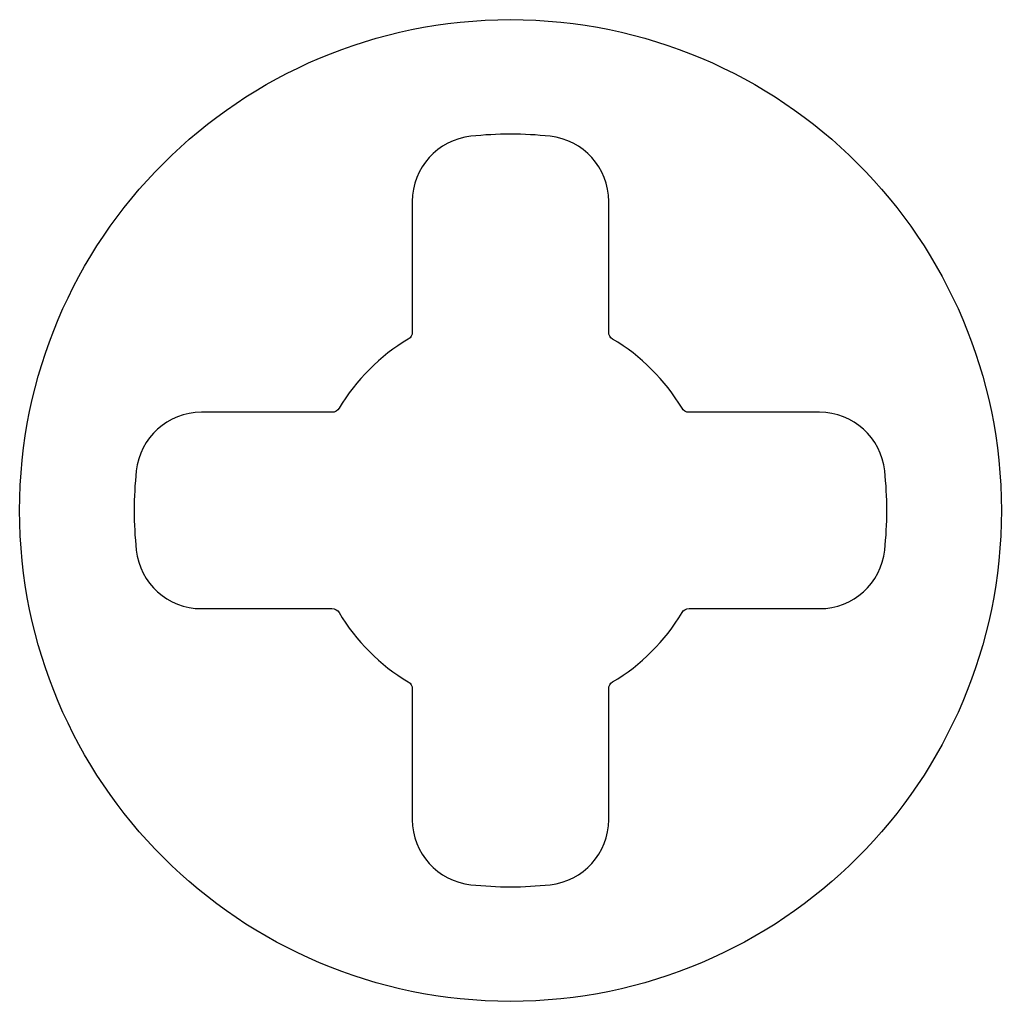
# Model space of a CAD drawing. Extents: x 618.9 to 648.9, y 614.2 to 644.2.
import ezdxf

# ---------------------------------------------------------------- set-up
doc = ezdxf.new("R2010")
doc.units = 0
doc.layers.get('0').update_dxf_attribs({"linetype": 'CONTINUOUS'})

msp = doc.modelspace()

# ---------------------------------------------------------------- linework, layer by layer
msp.add_lwpolyline([(632.736, 640.623, 0.383652), (630.946, 638.634), (630.946, 634.642, -0.264284), (630.824, 634.427, 0.124694), (628.706, 632.309, -0.264284), (628.491, 632.187), (624.499, 632.187, 0.383652), (622.51, 630.397, 0.052778), (622.51, 627.976, 0.383652), (624.499, 626.187), (628.491, 626.187, -0.264284), (628.706, 626.065, 0.124694), (630.824, 623.946, -0.264284), (630.946, 623.731), (630.946, 619.739, 0.383652), (632.736, 617.751, 0.052778), (635.157, 617.751, 0.383652), (636.946, 619.739), (636.946, 623.731, -0.264284), (637.068, 623.946, 0.124694), (639.187, 626.065, -0.264284), (639.401, 626.187), (643.393, 626.187, 0.383652), (645.382, 627.976, 0.052778), (645.382, 630.397, 0.383652), (643.393, 632.187), (639.401, 632.187, -0.264284), (639.187, 632.309, 0.124694), (637.068, 634.427, -0.264284), (636.946, 634.642), (636.946, 638.634, 0.383652), (635.157, 640.623, 0.052778)], format="xyb", close=True)
msp.add_circle((633.946, 629.187), 15)

doc.saveas('drawing.dxf')
